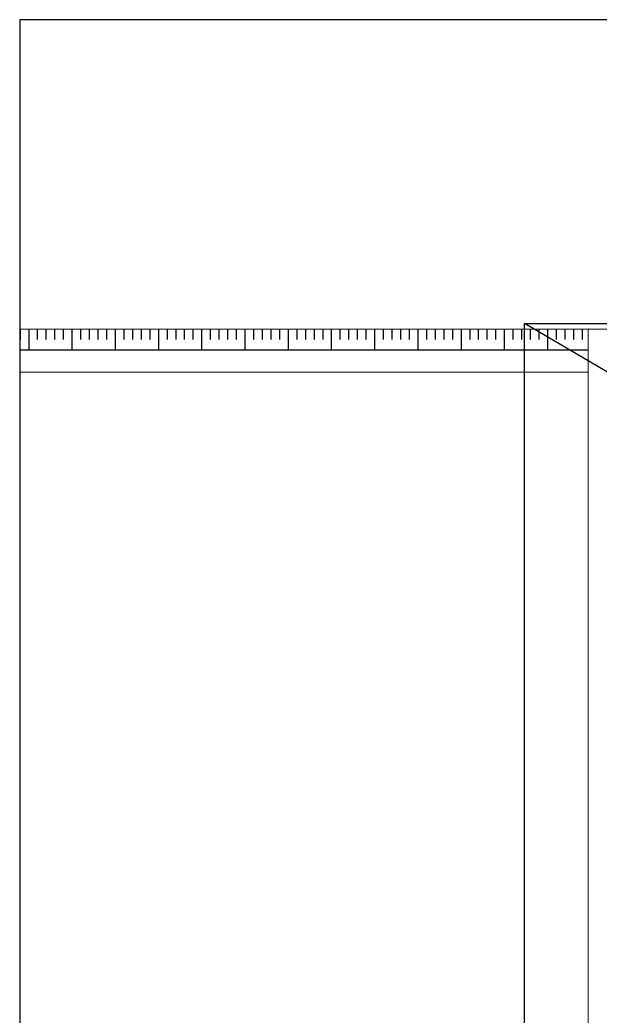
# Model space of a CAD drawing. Header units: millimetres. Extents: x -58335 to 291665, y -66693 to 213307.
# Drawn here: x -58335 to 8758, y 98090 to 213307 of the extents above; entities that cross this region are included whole.
import ezdxf
from ezdxf.xclip import XClip

# ---------------------------------------------------------------- set-up
doc = ezdxf.new("R2010")
doc.units = ezdxf.units.MM
doc.header["$LTSCALE"] = 1000
doc.header["$XCLIPFRAME"] = 0
doc.linetypes.add('X-SITE$0$H1', pattern=[1.5, 1, -0.5])
doc.layers.add('NOPLOT', color=193, linetype='Continuous', plot=False)
doc.layers.add('X-SITE$0$NOPLOT', color=193, linetype='Continuous', plot=False)
doc.layers.add('X-SITE$0$--토지이용계획선', color=251, linetype='Continuous', lineweight=5)
doc.layers.add('X-SITE$0$-변경 블럭 외곽-', color=252, linetype='Continuous', lineweight=0)
for name, color, linetype in [('X-SITE$0$@(동명)비탈면 정리', 33, 'Continuous'), ('X-SITE$0$A-FUR', 252, 'X-SITE$0$H1'), ('X-SITE$0$A-전기충전기', 1, 'Continuous')]:
    doc.layers.add(name, color=color, linetype=linetype)

# ---------------------------------------------------------------- blocks, each defined once
blk = doc.blocks.new('X-SITE$0$121343')
at = {"layer": 'X-SITE$0$@(동명)비탈면 정리', "color": 252}
for p, q in [((-3165.66, -696.59), (-3165.66, -697.79)), ((-3164.66, -696.59), (-3164.66, -698.99)), ((-3163.66, -696.59), (-3163.66, -697.79)), ((-3162.66, -696.59), (-3162.66, -697.79)), ((-3161.66, -696.59), (-3161.66, -697.79)), ((-3160.66, -696.59), (-3160.66, -697.79)), ((-3159.66, -696.59), (-3159.66, -698.99)), ((-3158.66, -696.59), (-3158.66, -697.79)), ((-3157.66, -696.59), (-3157.66, -697.79)), ((-3156.66, -696.59), (-3156.66, -697.79)), ((-3155.66, -696.59), (-3155.66, -697.79)), ((-3154.66, -696.59), (-3154.66, -698.99)), ((-3153.66, -696.59), (-3153.66, -697.79)), ((-3152.66, -696.59), (-3152.66, -697.79)), ((-3151.66, -696.59), (-3151.66, -697.79)), ((-3150.66, -696.59), (-3150.66, -697.79)), ((-3149.66, -696.59), (-3149.66, -698.99)), ((-3148.66, -696.59), (-3148.66, -697.79)), ((-3147.66, -696.59), (-3147.66, -697.79)), ((-3146.66, -696.59), (-3146.66, -697.79)), ((-3145.66, -696.59), (-3145.66, -697.79)), ((-3144.66, -696.59), (-3144.66, -698.99)), ((-3143.66, -696.59), (-3143.66, -697.79)), ((-3142.66, -696.59), (-3142.66, -697.79)), ((-3141.66, -696.59), (-3141.66, -697.79)), ((-3140.66, -696.59), (-3140.66, -697.79)), ((-3139.66, -696.59), (-3139.66, -698.99)), ((-3138.66, -696.59), (-3138.66, -697.79)), ((-3137.66, -696.59), (-3137.66, -697.79)), ((-3136.66, -696.59), (-3136.66, -697.79)), ((-3135.66, -696.59), (-3135.66, -697.79)), ((-3134.66, -696.59), (-3134.66, -698.99)), ((-3133.66, -696.59), (-3133.66, -697.79)), ((-3132.66, -696.59), (-3132.66, -697.79)), ((-3131.66, -696.59), (-3131.66, -697.79)), ((-3130.66, -696.59), (-3130.66, -697.79)), ((-3129.66, -696.59), (-3129.66, -698.99)), ((-3128.66, -696.59), (-3128.66, -697.79)), ((-3127.66, -696.59), (-3127.66, -697.79)), ((-3126.66, -696.59), (-3126.66, -697.79)), ((-3125.66, -696.59), (-3125.66, -697.79)), ((-3124.66, -696.59), (-3124.66, -698.99)), ((-3123.66, -696.59), (-3123.66, -697.79)), ((-3122.66, -696.59), (-3122.66, -697.79)), ((-3121.66, -696.59), (-3121.66, -697.79)), ((-3120.66, -696.59), (-3120.66, -697.79)), ((-3119.66, -696.59), (-3119.66, -698.99)), ((-3118.66, -696.59), (-3118.66, -697.79)), ((-3117.66, -696.59), (-3117.66, -697.79)), ((-3116.66, -696.59), (-3116.66, -697.79)), ((-3115.66, -696.59), (-3115.66, -697.79)), ((-3114.66, -696.59), (-3114.66, -698.99)), ((-3113.66, -696.59), (-3113.66, -697.79)), ((-3112.66, -696.59), (-3112.66, -697.79)), ((-3111.66, -696.59), (-3111.66, -697.79)), ((-3110.66, -696.59), (-3110.66, -697.79)), ((-3109.66, -696.59), (-3109.66, -698.99)), ((-3108.66, -696.59), (-3108.66, -697.79)), ((-3107.66, -696.59), (-3107.66, -697.79)), ((-3106.66, -696.59), (-3106.66, -697.79)), ((-3105.66, -696.59), (-3105.66, -697.79)), ((-3104.66, -696.59), (-3104.66, -698.99)), ((-3103.66, -696.59), (-3103.66, -697.79)), ((-3102.66, -696.59), (-3102.66, -697.79)), ((-3101.66, -696.59), (-3101.66, -697.79)), ((-3100.66, -696.59), (-3100.66, -697.79))]:
    blk.add_line(p, q, dxfattribs=at)
for points in [[(-3299.66, -696.6), (-3099.95, -696.59)], [(-3299.01, -699), (-3099.95, -698.99)]]:
    blk.add_lwpolyline(points, dxfattribs=at)
blk = doc.blocks.new('X-SITE$0$A$C58c92af8')
at = {"layer": 'X-SITE$0$--토지이용계획선', "color": 251, "lineweight": 0}
for points in [[(297486, 484156), (97784, 484156)], [(297486, 262849), (297486, 484156), (487915, 484156)], [(297486, 479156), (99135, 479156)]]:
    blk.add_lwpolyline(points, dxfattribs=at)
at = {"layer": 'X-SITE$0$-변경 블럭 외곽-', "lineweight": 0}
for p, q in [((297486, 484156), (97784, 484156)), ((97784, 484156), (297486, 484156)), ((297486, 270849), (297486, 484156)), ((297486, 484156), (487915, 484156))]:
    blk.add_line(p, q, dxfattribs=at)
at = {"layer": 'X-SITE$0$A-FUR', "xscale": 1000, "yscale": 1000, "zscale": 1000}
blk.add_blockref('X-SITE$0$121343', (3397440, 1180751), dxfattribs=at)

msp = doc.modelspace()

# ---------------------------------------------------------------- linework, layer by layer
at = {"layer": 'NOPLOT'}
msp.add_lwpolyline([(-58335.1, -66693.2), (291664.9, -66693.2), (291664.9, 213306.8), (-58335.1, 213306.8)], close=True, dxfattribs=at)
at = {"layer": 'X-SITE$0$NOPLOT'}
msp.add_line((50353.6, 148605), (0, 178200), dxfattribs=at)
msp.add_lwpolyline([(0, 178200), (252300, 178200), (252300, 0), (0, 0)], close=True, dxfattribs=at)

# ---------------------------------------------------------------- block references
at = {"layer": 'X-SITE$0$A-전기충전기'}
ref = msp.add_blockref('X-SITE$0$A$C58c92af8', (-290103.4, -306600.6), dxfattribs=at)
XClip(ref).set_block_clipping_path([(231768.3252820689, 239907.43377654), (581768.3252820689, 519907.4337765401)])

doc.saveas('drawing.dxf')
